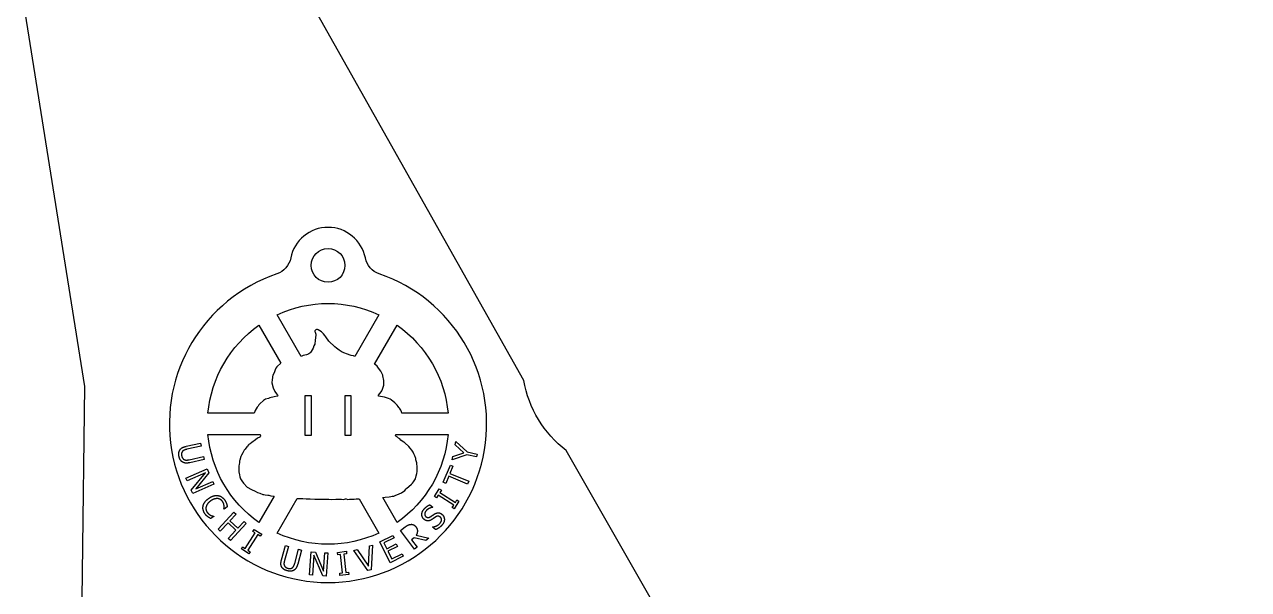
# Model space of a CAD drawing. Header units: millimetres. Extents: x 0 to 217, y 0 to 323.
# Drawn here: x 101.6 to 217.4, y 85 to 138.4 of the extents above; entities that cross this region are included whole.
import ezdxf

# ---------------------------------------------------------------- set-up
doc = ezdxf.new("R2010")
doc.units = ezdxf.units.MM
doc.layers.add('SCRAP_OUTLINE', color=8, linetype='Continuous')

msp = doc.modelspace()

# ---------------------------------------------------------------- linework, layer by layer
for points in [[(133.88, 116.35, 0.821365), (126.82, 116.35, -0.267689), (125.5, 114.85, 6.023346), (135.2, 114.85, -0.267689)], [(125.54, 110.98, -0.221398), (135.16, 110.98), (132.88, 107.04), (132.75, 107.09), (132.55, 107.13), (132.1, 107.29), (131.94, 107.34), (131.7, 107.45), (131.41, 107.62), (131.29, 107.71), (131.16, 107.82), (130.98, 107.93), (130.44, 108.49), (130.13, 108.89), (130.04, 109), (129.91, 109.18), (129.81, 109.28), (129.73, 109.35), (129.42, 109.55), (129.35, 109.58), (129.26, 109.58), (129.19, 109.55), (129.16, 109.52), (129.13, 109.49), (129.11, 109.45), (129.11, 109.4), (129.12, 109.32), (129.19, 109.13), (129.2, 109.06), (129.13, 108.57), (129.09, 108.21), (129.01, 108.04), (128.95, 107.82), (128.84, 107.65), (128.76, 107.49), (128.7, 107.42), (128.62, 107.35), (128.52, 107.28), (128.41, 107.22), (128.32, 107.18), (128.01, 107.11), (127.81, 107.04)], [(125.87, 106.41), (125.54, 106.09), (125.5, 106.05), (125.42, 105.91), (125.35, 105.77), (125.24, 105.48), (125.13, 105.27), (125.1, 105.11), (125.06, 104.77), (125.04, 104.63), (125.03, 104.52), (125.16, 104.05), (125.32, 103.73), (125.46, 103.5), (125.57, 103.36), (125.59, 103.31), (125.59, 103.3), (125.57, 103.27), (125.53, 103.26), (125.25, 103.22), (124.84, 103.13), (124.7, 103.06), (124.43, 102.98), (124.33, 102.92), (124.24, 102.85), (123.9, 102.55), (123.81, 102.46), (123.73, 102.33), (123.63, 102.22), (123.46, 101.91), (123.39, 101.72), (123.37, 101.65), (118.99, 101.65, -0.221398), (123.81, 109.98)], [(137.33, 101.65), (137.31, 101.78), (137.23, 101.94), (137.1, 102.14), (137.06, 102.2), (136.97, 102.3), (136.9, 102.41), (136.84, 102.5), (136.68, 102.65), (136.33, 102.94), (136.22, 103), (136.06, 103.04), (135.68, 103.17), (135.5, 103.2), (135.32, 103.25), (135.14, 103.28), (135.13, 103.29), (135.11, 103.31), (135.11, 103.34), (135.13, 103.37), (135.39, 103.69), (135.44, 103.79), (135.49, 103.95), (135.62, 104.32), (135.63, 104.36), (135.62, 104.46), (135.63, 104.64), (135.63, 104.77), (135.55, 105.21), (135.54, 105.26), (135.48, 105.38), (135.33, 105.64), (135.14, 105.93), (134.99, 106.1), (134.82, 106.26), (134.76, 106.3), (136.89, 109.98, -0.221398), (141.71, 101.65)], [(123.92, 99.65), (123.94, 99.62), (123.96, 99.55), (123.96, 99.5), (123.92, 99.45), (123.88, 99.4), (123.68, 99.3), (123.48, 99.13), (123.15, 98.9), (122.99, 98.76), (122.87, 98.7), (122.83, 98.66), (122.74, 98.54), (122.66, 98.47), (122.5, 98.27), (122.42, 98.16), (122.28, 97.92), (122.16, 97.68), (122.11, 97.56), (121.99, 97.23), (121.97, 97.15), (121.97, 97), (121.93, 96.82), (121.92, 96.69), (121.92, 96.12), (121.96, 95.84), (122.01, 95.65), (122.08, 95.46), (122.2, 95.26), (122.34, 95.05), (122.71, 94.67), (123.12, 94.43), (123.45, 94.27), (123.67, 94.17), (123.91, 94.09), (124.19, 93.97), (124.27, 93.96), (124.39, 93.95), (124.64, 93.9), (124.76, 93.9), (124.94, 93.85), (125.24, 93.8), (123.81, 91.32, -0.221398), (118.99, 99.65)], [(135.53, 93.68), (135.75, 93.7), (136.14, 93.76), (136.29, 93.77), (136.41, 93.8), (136.57, 93.82), (136.71, 93.88), (137.09, 94.02), (137.3, 94.12), (137.62, 94.34), (137.75, 94.51), (137.81, 94.57), (138.01, 94.71), (138.26, 94.93), (138.33, 95.03), (138.44, 95.18), (138.61, 95.46), (138.69, 95.74), (138.74, 95.94), (138.77, 96.13), (138.79, 96.53), (138.74, 96.96), (138.67, 97.24), (138.65, 97.39), (138.55, 97.63), (138.48, 97.83), (138.4, 97.96), (138.27, 98.16), (138.13, 98.35), (138.01, 98.5), (137.61, 98.87), (137.57, 98.88), (137.51, 98.91), (137.37, 99.03), (137.24, 99.12), (137.13, 99.23), (137.02, 99.29), (136.91, 99.38), (136.8, 99.46), (136.75, 99.5), (136.74, 99.55), (136.74, 99.56), (136.79, 99.65), (141.71, 99.65, -0.221398), (136.89, 91.32)], [(135.16, 90.32, -0.221398), (125.54, 90.32), (127.43, 93.59), (127.71, 93.6), (127.95, 93.59), (128.28, 93.56), (128.41, 93.56), (128.52, 93.55), (128.66, 93.56), (129.11, 93.54), (129.66, 93.54), (129.84, 93.52), (130.19, 93.52), (130.43, 93.53), (130.72, 93.51), (131.08, 93.53), (131.63, 93.53), (131.81, 93.51), (132, 93.55), (132.07, 93.55), (132.23, 93.51), (132.38, 93.54), (132.81, 93.54), (133.01, 93.56), (133.22, 93.55), (133.29, 93.56)]]:
    msp.add_lwpolyline(points, format="xyb", close=True)
for points in [[(128.74, 103.34), (128.74, 99.54), (128.2, 99.54), (128.2, 103.34)], [(132.5, 103.34), (132.5, 99.54), (131.96, 99.54), (131.96, 103.34)], [(142.39, 98.68), (142.45, 98.99), (143.5, 98.01), (144.45, 97.8), (144.39, 97.52), (143.47, 97.71), (142.08, 97.25), (142.15, 97.56), (143.21, 97.92)], [(119.55, 94.96), (117.54, 94.07), (117.4, 94.37), (118.74, 96.03), (117.01, 95.26), (116.9, 95.5), (118.91, 96.4), (119.07, 96.02), (117.85, 94.5), (119.44, 95.21)], [(143.67, 95.22), (143.56, 94.95), (141.77, 95.7), (141.48, 95.02), (141.24, 95.12), (141.93, 96.75), (142.17, 96.65), (141.88, 95.97)], [(142.55, 93.45), (142.74, 93.33), (142.28, 92.61), (142.09, 92.73), (142.24, 92.96), (140.76, 93.9), (140.61, 93.66), (140.42, 93.78), (140.88, 94.5), (141.07, 94.38), (140.92, 94.15), (142.4, 93.21)], [(122.61, 91.21), (121.11, 89.6), (120.89, 89.8), (121.63, 90.59), (120.89, 91.28), (120.15, 90.5), (119.94, 90.7), (121.44, 92.3), (121.66, 92.1), (121.07, 91.47), (121.81, 90.78), (122.4, 91.41)], [(122.99, 88.55), (122.87, 88.36), (122.15, 88.83), (122.27, 89.01), (122.51, 88.86), (123.46, 90.33), (123.23, 90.48), (123.35, 90.67), (124.07, 90.21), (123.94, 90.02), (123.71, 90.17), (122.75, 88.7)], [(137.47, 88.13), (136.24, 87.51), (135.25, 89.48), (136.48, 90.1), (136.6, 89.86), (135.63, 89.38), (135.9, 88.84), (136.8, 89.29), (136.92, 89.06), (136.02, 88.61), (136.38, 87.88), (137.35, 88.36)], [(130.32, 88.44), (130.18, 86.25), (129.85, 86.27), (129, 88.23), (128.88, 86.33), (128.61, 86.35), (128.75, 88.55), (129.17, 88.52), (129.93, 86.72), (130.05, 88.46)], [(132.3, 86.62), (132.33, 86.4), (131.48, 86.31), (131.46, 86.53), (131.73, 86.56), (131.54, 88.3), (131.27, 88.27), (131.24, 88.49), (132.09, 88.59), (132.11, 88.36), (131.83, 88.33), (132.02, 86.59)], [(134.26, 89.1), (134.55, 89.18), (134.42, 86.85), (134.12, 86.77), (132.79, 88.68), (133.09, 88.76), (134.17, 87.17)]]:
    msp.add_lwpolyline(points, close=True)
for points in [[(116.94, 98.53), (118.28, 98.82), (118.34, 98.54), (117, 98.25)], [(117.21, 97.26), (118.56, 97.56), (118.62, 97.27), (117.28, 96.98)], [(120.81, 92.8), (120.52, 92.59), (120.5, 92.61)], [(139.98, 93), (140.25, 92.76), (140.23, 92.75)], [(119.53, 91.91), (119.54, 91.9), (119.25, 91.69)], [(138.69, 90.13), (139.89, 89.84), (139.59, 89.61), (138.5, 89.88), (138.24, 89.68), (138.77, 88.98), (138.54, 88.81), (137.2, 90.55), (137.65, 90.9)], [(140.52, 90.64), (140.24, 90.88), (140.26, 90.9)], [(125.95, 87.8), (126.32, 89.13), (126.6, 89.05), (126.23, 87.73)], [(127.2, 87.45), (127.57, 88.78), (127.85, 88.7), (127.48, 87.38)]]:
    msp.add_lwpolyline(points)
msp.add_circle((130.35, 115.65), 1.6)
for points in [[(116.33, 98.18), (116.41, 98.32), (116.71, 98.48), (116.94, 98.53)], [(116.25, 97.57), (116.21, 97.76), (116.25, 98.06), (116.33, 98.18)], [(116.58, 97.04), (116.45, 97.12), (116.3, 97.37), (116.25, 97.57)], [(116.59, 98.06), (116.51, 97.98), (116.47, 97.76), (116.5, 97.62)], [(116.5, 97.62), (116.53, 97.49), (116.66, 97.3), (116.76, 97.26)], [(117, 98.25), (116.85, 98.21), (116.66, 98.13), (116.59, 98.06)], [(117.28, 96.98), (117.05, 96.93), (116.71, 96.95), (116.58, 97.04)], [(116.76, 97.26), (116.86, 97.22), (117.06, 97.23), (117.21, 97.26)], [(119.06, 93.6), (119.28, 93.76), (119.7, 93.89), (119.9, 93.87)], [(119.9, 93.87), (120.1, 93.85), (120.43, 93.64), (120.56, 93.46)], [(118.7, 92.14), (118.58, 92.32), (118.49, 92.7), (118.53, 92.89)], [(118.53, 92.89), (118.57, 93.08), (118.83, 93.44), (119.06, 93.6)], [(118.81, 92.8), (118.78, 92.67), (118.83, 92.4), (118.91, 92.29)], [(119.24, 93.36), (119.05, 93.22), (118.85, 92.95), (118.81, 92.8)], [(119.89, 93.58), (119.75, 93.59), (119.41, 93.48), (119.24, 93.36)], [(120.36, 93.32), (120.28, 93.43), (120.04, 93.57), (119.89, 93.58)], [(120.51, 92.92), (120.5, 93.02), (120.43, 93.21), (120.36, 93.32)], [(120.5, 92.61), (120.51, 92.67), (120.52, 92.82), (120.51, 92.92)], [(120.56, 93.46), (120.63, 93.37), (120.71, 93.19), (120.74, 93.11)], [(120.74, 93.11), (120.76, 93.04), (120.8, 92.88), (120.81, 92.8)], [(139.44, 92.6), (139.57, 92.74), (139.84, 92.94), (139.98, 93)], [(140.23, 92.75), (140.09, 92.73), (139.77, 92.58), (139.65, 92.45)], [(118.98, 91.86), (118.9, 91.92), (118.78, 92.04), (118.7, 92.14)], [(118.91, 92.29), (118.99, 92.18), (119.16, 92.04), (119.25, 92)], [(119.25, 91.69), (119.18, 91.73), (119.06, 91.8), (118.98, 91.86)], [(119.25, 92), (119.33, 91.96), (119.48, 91.92), (119.53, 91.91)], [(139.42, 91.63), (139.22, 91.81), (139.23, 92.36), (139.44, 92.6)], [(139.81, 91.47), (139.71, 91.47), (139.52, 91.55), (139.42, 91.63)], [(139.65, 92.45), (139.51, 92.3), (139.49, 91.98), (139.6, 91.88)], [(139.6, 91.88), (139.71, 91.79), (139.93, 91.79), (140.05, 91.87)], [(140.2, 91.62), (140.1, 91.55), (139.91, 91.48), (139.81, 91.47)], [(140.05, 91.87), (140.13, 91.92), (140.36, 92.08), (140.43, 92.13)], [(140.54, 91.85), (140.45, 91.79), (140.31, 91.69), (140.2, 91.62)], [(140.43, 92.13), (140.64, 92.25), (140.99, 92.22), (141.14, 92.08)], [(140.97, 91.83), (140.87, 91.91), (140.66, 91.93), (140.54, 91.85)], [(140.92, 91.22), (141.08, 91.4), (141.1, 91.72), (140.97, 91.83)], [(141.36, 91.62), (141.36, 91.48), (141.26, 91.21), (141.12, 91.06)], [(141.14, 92.08), (141.24, 92), (141.35, 91.75), (141.36, 91.62)], [(137.65, 90.9), (137.8, 91.01), (138.03, 91.13), (138.16, 91.14)], [(138.16, 91.14), (138.3, 91.16), (138.55, 91.05), (138.66, 90.92)], [(138.66, 90.92), (138.8, 90.72), (138.81, 90.32), (138.69, 90.13)], [(140.26, 90.9), (140.45, 90.92), (140.81, 91.09), (140.92, 91.22)], [(141.12, 91.06), (140.96, 90.88), (140.67, 90.7), (140.52, 90.64)], [(125.97, 87.1), (125.89, 87.24), (125.89, 87.58), (125.95, 87.8)], [(126.48, 86.75), (126.29, 86.8), (126.04, 86.98), (125.97, 87.1)], [(126.23, 87.73), (126.19, 87.58), (126.17, 87.37), (126.2, 87.27)], [(126.2, 87.27), (126.24, 87.17), (126.41, 87.03), (126.55, 86.99)], [(126.55, 86.99), (126.68, 86.95), (126.91, 86.98), (126.99, 87.05)], [(126.99, 87.05), (127.07, 87.12), (127.16, 87.31), (127.2, 87.45)], [(127.48, 87.38), (127.42, 87.16), (127.24, 86.87), (127.1, 86.79)], [(127.1, 86.79), (126.97, 86.72), (126.68, 86.7), (126.48, 86.75)]]:
    msp.add_open_spline(points, degree=2)
at = {"layer": 'SCRAP_OUTLINE'}
msp.add_lwpolyline([(94.03, 4.94), (51.92, 5.23), (48.28, 6.93), (34.62, 72.3), (35.09, 100.56), (38.61, 116.1), (44.16, 138.35), (49.68, 162.82, -0.309119), (54.48, 166.96), (95.02, 166.05, -0.281134), (98.31, 160.43), (107.3, 104.19), (106.86, 68.97), (97.99, 20.77, -0.088464)], format="xyb", close=True, dxfattribs=at)
msp.add_lwpolyline([(1.09, 140.29, -0.053702), (0.4, 88.43), (0, 0.76), (93.91, 0.44, -0.43419), (96.62, 0.71, 0.309828), (99.05, 1.12), (107.35, 1.01, 0.490744), (111.33, 0.94, 0.080829), (124.53, 0.65, 0.168269), (129.84, 1.1, 0.282301), (132.36, 0.39, -0.137039), (134.41, 0.22), (140.73, 0.44), (216.49, 0.37), (217.45, 4.42, -0.259831), (200.88, 14.12), (152.89, 98.13, -0.191719), (148.89, 104.76), (116.78, 161.78, -0.516446)], format="xyb", dxfattribs=at)

doc.saveas('drawing.dxf')
